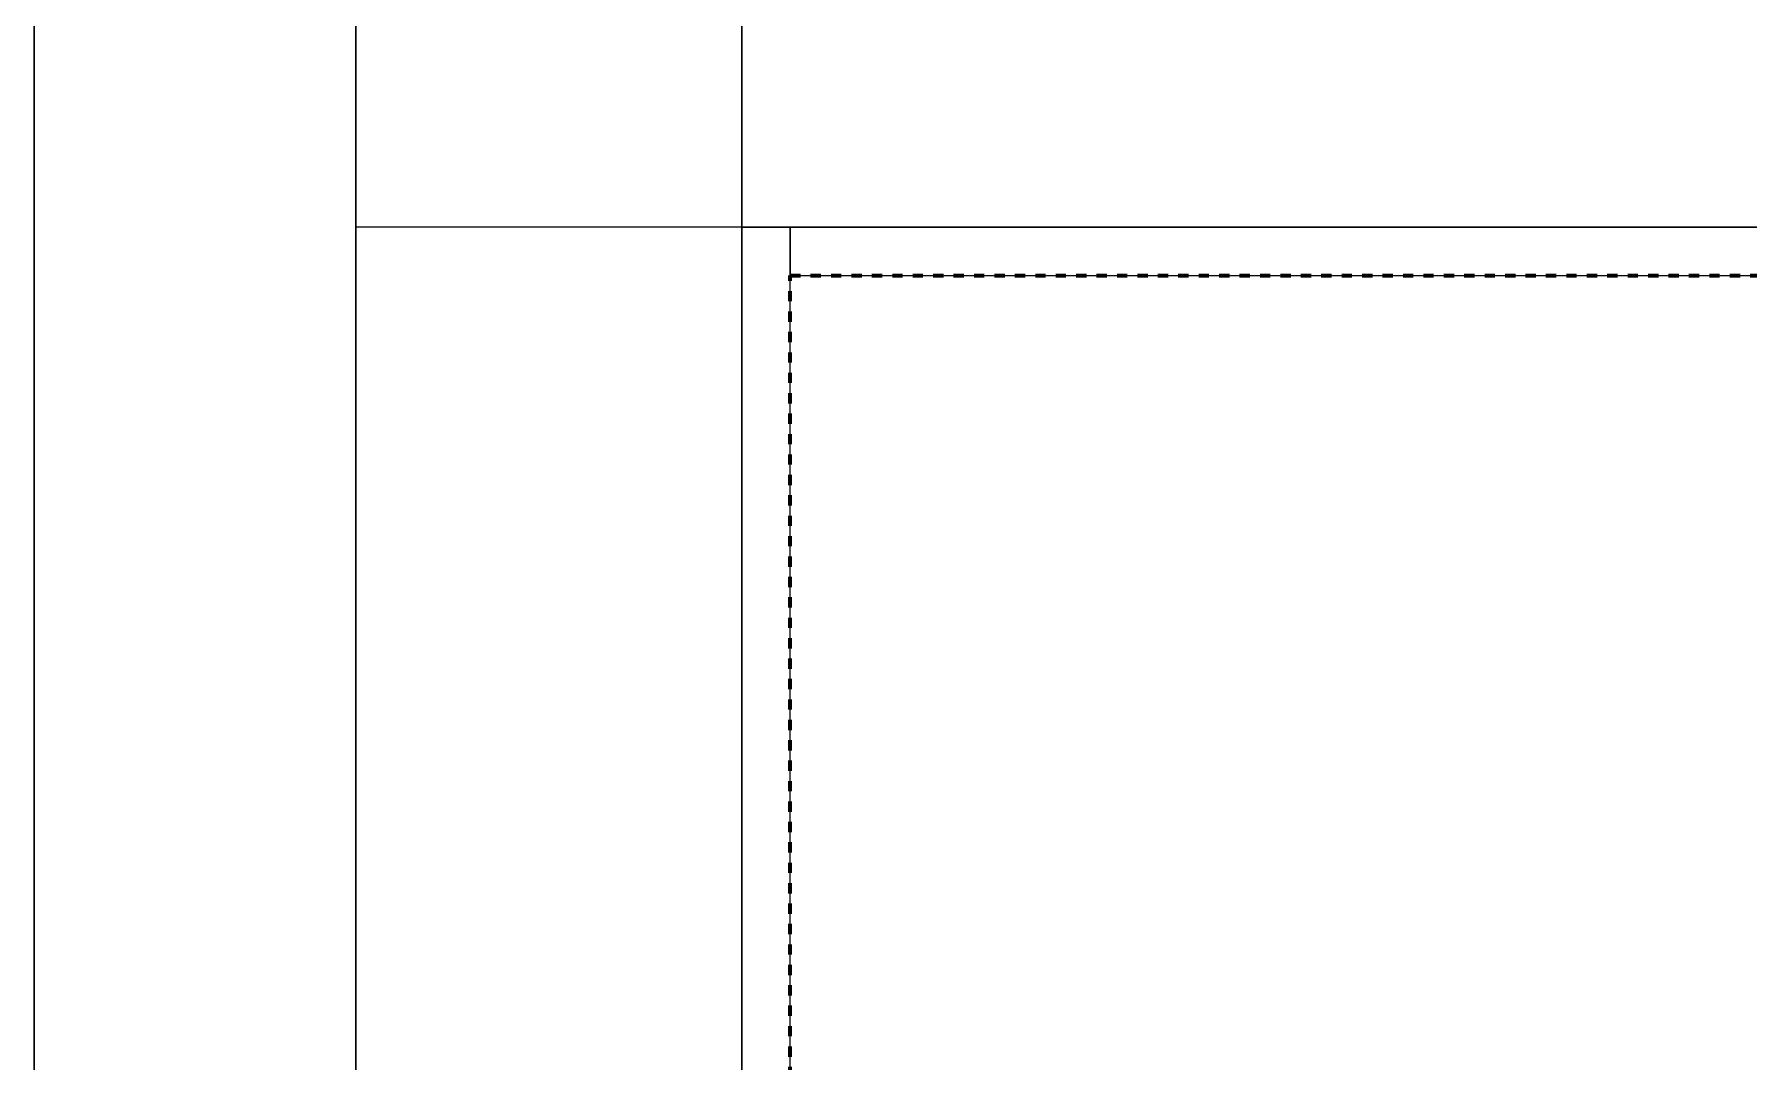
# Model space of a CAD drawing. Header units: millimetres. Extents: x -5300 to 98858, y -5196 to 93886.
# Drawn here: x 890 to 1423, y 6330 to 6650 of the extents above; entities that cross this region are included whole.
import ezdxf

# ---------------------------------------------------------------- set-up
doc = ezdxf.new("R2010")
doc.units = ezdxf.units.MM
doc.linetypes.add('Штрих', pattern=[6.35, 3.175, -3.175])
doc.linetypes.add('Штрих_2_', pattern=[6.35, 3.175, -3.175])
for name, color, linetype, lineweight, true_color in [('_Разделитель помещений_', 4, 'Штрих', 70, 0x00ffff), ('Перекрытия', 7, 'Continuous', 18, 0x7f7f7f), ('Стены', 7, 'Continuous', 18, 0x7f7f7f), ('Стены разрез', 7, 'Continuous', 50, 0x7f7f7f)]:
    doc.layers.add(name, color=color, linetype=linetype, lineweight=lineweight, true_color=true_color)

# ---------------------------------------------------------------- blocks, each defined once
blk = doc.blocks.new('ПЕР-002 - ПЕР-002-240075-Подвал')
at = {"layer": 'Перекрытия', "color": 254, "true_color": 0xd4d4d4}
for p, q in [((890, 890), (890, 11650)), ((890, 11650), (890, 890)), ((5730, 6590), (1110, 6590)), ((1110, 6590), (1110, 1110)), ((1110, 1110), (1110, 6590)), ((1110, 6590), (5730, 6590)), ((1110, 6590), (1110, 6590))]:
    blk.add_line(p, q, dxfattribs=at)
blk = doc.blocks.new('СТВ_Перегородка_Кирпич 150443 - СТВ_Перегородка_Кирпич 2-246716-Подвал')
at = {"layer": 'Стены', "color": 254, "true_color": 0xd4d4d4}
blk.add_line((5850, 6590), (990, 6590), dxfattribs=at)
blk = doc.blocks.new('СТВ_Перегородка_Кирпич 150443 - СТВ_Перегородка_Кирпич 150443-246713-Подвал')
at = {"layer": 'Стены', "color": 254, "true_color": 0xd4d4d4}
for p, q in [((1110, 6590), (1110, 6590)), ((1125, 6590), (1125, 6590)), ((1125, 6575), (1125, 6575))]:
    blk.add_line(p, q, dxfattribs=at)
at = {"layer": 'Стены разрез', "color": 254, "lineweight": 25, "true_color": 0xd4d4d4}
for p, q in [((1110, 6710), (1110, 6590)), ((1110, 6590), (5730, 6590)), ((5715, 6590), (1125, 6590)), ((1125, 6590), (1125, 6575)), ((1125, 6575), (5715, 6575))]:
    blk.add_line(p, q, dxfattribs=at)
blk.add_blockref('СТВ_Перегородка_Кирпич 150443 - СТВ_Перегородка_Кирпич 2-246716-Подвал', (0, 0))
blk = doc.blocks.new('СТВ_Перегородка_Кирпич 150968 - СТВ_Перегородка_Кирпич 2-246746-Подвал')
at = {"layer": 'Стены', "color": 254, "true_color": 0xd4d4d4}
blk.add_line((990, 990), (990, 11750), dxfattribs=at)
blk = doc.blocks.new('СТВ_Перегородка_Кирпич 150968 - СТВ_Перегородка_Кирпич 150968-246743-Подвал')
at = {"layer": 'Стены', "color": 254, "true_color": 0xd4d4d4}
for p, q in [((1110, 6590), (1110, 6590)), ((1125, 6590), (1125, 6590))]:
    blk.add_line(p, q, dxfattribs=at)
at = {"layer": 'Стены разрез', "color": 254, "lineweight": 25, "true_color": 0xd4d4d4}
for p, q in [((990, 11870), (990, 990)), ((1110, 990), (1110, 11870)), ((890, 11750), (890, 890)), ((990, 890), (990, 11750)), ((1125, 6590), (1110, 6590)), ((1110, 6590), (1110, 1110)), ((1125, 1110), (1125, 6590))]:
    blk.add_line(p, q, dxfattribs=at)
blk.add_blockref('СТВ_Перегородка_Кирпич 150968 - СТВ_Перегородка_Кирпич 2-246746-Подвал', (0, 0))

msp = doc.modelspace()

# ---------------------------------------------------------------- linework, layer by layer
at = {"layer": '_Разделитель помещений_', "color": 131, "linetype": 'Штрих_2_', "true_color": 0xaaffff}
for p, q in [((1125, 6575), (5715, 6575)), ((1125, 1125), (1125, 6575))]:
    msp.add_line(p, q, dxfattribs=at)

# ---------------------------------------------------------------- block references
at = {"layer": 'Перекрытия', "color": 254, "true_color": 0xd4d4d4}
msp.add_blockref('ПЕР-002 - ПЕР-002-240075-Подвал', (0, 0), dxfattribs=at)
at = {"layer": 'Стены', "color": 254, "true_color": 0xd4d4d4}
for name in ['СТВ_Перегородка_Кирпич 150968 - СТВ_Перегородка_Кирпич 150968-246743-Подвал', 'СТВ_Перегородка_Кирпич 150443 - СТВ_Перегородка_Кирпич 150443-246713-Подвал']:
    msp.add_blockref(name, (0, 0), dxfattribs=at)

doc.saveas('drawing.dxf')
